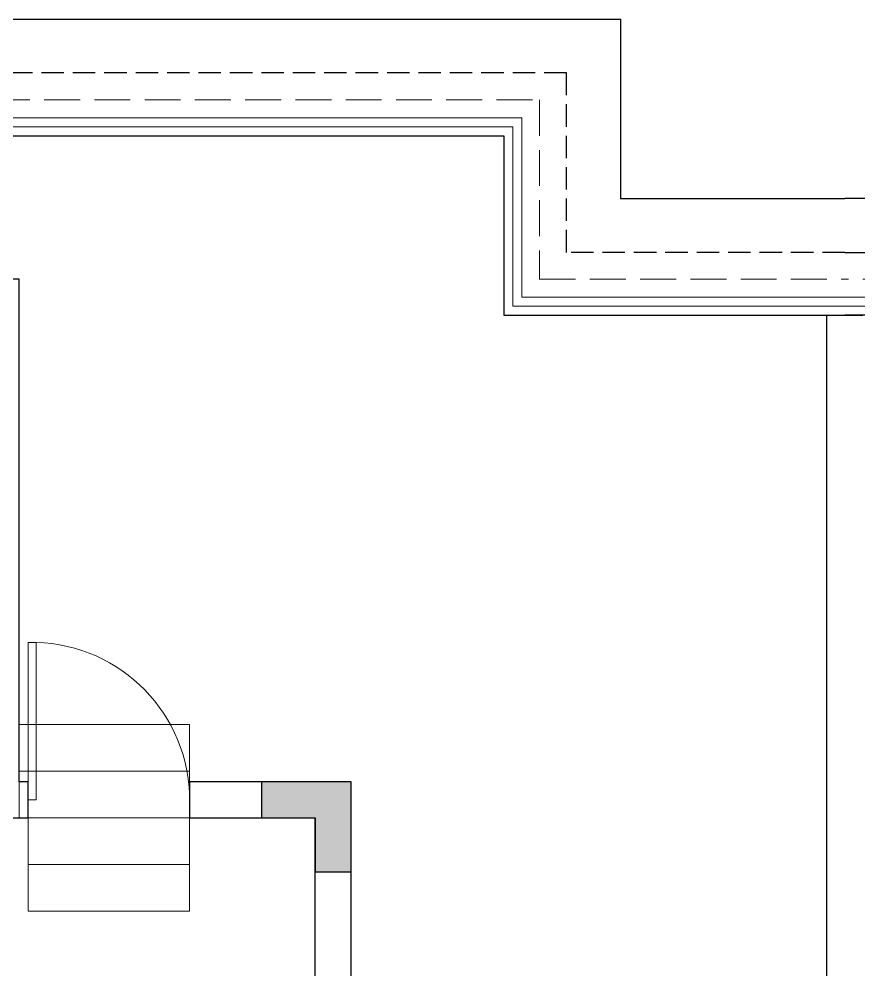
# Model space of a CAD drawing. Extents: x 3753737 to 4713801, y -857380 to 24339.
# Drawn here: x 4061313 to 4065992, y -791883 to -786586 of the extents above; entities that cross this region are included whole.
import ezdxf

# ---------------------------------------------------------------- set-up
doc = ezdxf.new("R2010")
doc.units = 0
doc.header["$LTSCALE"] = 1000
doc.header["$MEASUREMENT"] = 0
doc.linetypes.add('#P_--_20B1_001_t3$0$DASH', pattern=[0.35, 0.25, -0.1])
doc.linetypes.add('DASH', pattern=[0.35, 0.25, -0.1])
doc.layers.get('0').update_dxf_attribs({"linetype": 'CONTINUOUS'})
for name, color, linetype in [('!!电气', 1, 'CONTINUOUS'), ('COLU', 7, 'CONTINUOUS'), ('ROOF', 183, 'CONTINUOUS'), ('S-砼墙填充', 251, 'CONTINUOUS'), ('WALL', 252, 'CONTINUOUS'), ('看线', 185, 'CONTINUOUS')]:
    doc.layers.add(name, color=color, linetype=linetype)
for name, color, linetype, lineweight in [('STAIR', 252, 'CONTINUOUS', 20), ('WINDOW', 146, 'CONTINUOUS', 20), ('平面-栏杆', 56, 'CONTINUOUS', 15), ('平面-看线', 252, 'CONTINUOUS', 15)]:
    doc.layers.add(name, color=color, linetype=linetype, lineweight=lineweight)

# ---------------------------------------------------------------- blocks, each defined once
blk = doc.blocks.new('GDGDGRD')
at = {"layer": 'S-砼墙填充'}
h = blk.add_hatch(color=252, dxfattribs=at)
h.dxf.hatch_style = 1
h.paths.add_polyline_path([(442366.5562441116, 293015.363991781), (442366.5562441116, 292815.363991781), (442666.5562441116, 292815.363991781), (442666.5562429251, 292515.36404931), (442866.5562429251, 292515.36404931), (442866.5562441116, 293015.363991781)])
at = {"layer": 'COLU', "color": 252}
blk.add_lwpolyline([(442366.5562441116, 293015.363991781), (442366.5562441116, 292815.363991781), (442666.5562441116, 292815.363991781), (442666.5562429251, 292515.36404931), (442866.5562429251, 292515.36404931), (442866.5562441116, 293015.363991781)], close=True, dxfattribs=at)
blk = doc.blocks.new('$DorLib2D$00000001')
for p, q in [((0.45, 0.9750000000000001), (0.5000000000000002, 0.9750000000000001)), ((0.45, 0), (0.45, 0.9750000000000001)), ((0.5, 0), (0.5, 0.9750000000000001)), ((0.5, 0), (0.45, 0))]:
    blk.add_line(p, q)
at = {"lineweight": 13}
blk.add_arc((0.475, 0), 0.975, 91.4692835813538, 180, dxfattribs=at)
blk = doc.blocks.new('A$C100F5A36')
at = {"layer": 'ROOF', "color": 252, "ltscale": 0.8}
for points in [[(28702.46590146422, -8232.399925138801), (35552.46589796478, -8232.399925307138), (35552.46589804674, -9232.399951153784), (36802.46591667365, -9232.400023083203)], [(44902.4658800941, -8232.399925138801), (38052.46588359354, -8232.399925307138), (38052.46588351158, -9232.399951153784), (36802.46586488467, -9232.400023083203)], [(28702.46590144839, -8882.399925138801), (34902.46589801786, -8882.399925291073), (34902.46589809982, -9882.399913750356), (36802.46589077916, -9882.40001732891)], [(44902.46588010993, -8882.399925138801), (38702.46588354046, -8882.399925291073), (38702.4658834585, -9882.399913750356), (36802.46589077916, -9882.40001732891)]]:
    blk.add_lwpolyline(points, dxfattribs=at)
at = {"layer": 'STAIR', "color": 252}
blk.add_line((33152.46589203551, -12682.39992387558), (32252.46589227114, -12682.3999247771), dxfattribs=at)
for points in [[(32202.46589170396, -12422.39992473717), (32202.46589152375, -12162.39992473717), (33152.46588950697, -12162.39992383891), (33152.46589331282, -12422.39992383891)], [(32202.4658905142, -12682.39992471831), (32202.46589033399, -12422.39992471831), (33152.46588968672, -12422.39992383891), (33152.4658934921, -12682.39992405754)], [(32252.46589185204, -12682.39992481214), (32252.46589202993, -12942.39992481214), (33152.48834962538, -12942.39992399444), (33152.48835307267, -12682.39992399444)], [(32252.46589202993, -12942.39992481214), (32252.46589220827, -13202.39992481214), (33152.48834983539, -13202.39992399444), (33152.48835328314, -12942.39992399444)]]:
    blk.add_lwpolyline(points, dxfattribs=at)
at = {"layer": 'WALL', "color": 252}
for p, q in [((32202.4659010057, -9682.399925423946), (31652.46590559545, -9682.399925406431)), ((32202.46590093585, -12482.39992481882), (32202.4659010057, -9682.399925423946)), ((36702.46589286532, -17582.3999104921), (36702.46605348354, -9882.400013157028)), ((36702.46605348354, -9882.400013157028), (36902.46605348354, -9882.400017328931)), ((32252.46589187782, -12482.39992482193), (32202.46590093585, -12482.39992481882)), ((32252.46589186536, -12682.39992482193), (32252.46589187782, -12482.39992482193)), ((34052.47731197572, -12482.39992493407), (33152.46589187782, -12482.399924878)), ((33152.46589187782, -12482.399924878), (33152.46589186536, -12682.39992487799)), ((34052.47731187421, -16982.3999175604), (34052.47731197572, -12482.39992493407)), ((32102.46590092807, -12682.39992481261), (32252.46589186536, -12682.39992482193)), ((33152.46589186536, -12682.39992487799), (33852.47731197122, -12682.39992492162)), ((33852.47731187422, -16982.39991756447), (33852.47731197122, -12682.39992492162))]:
    blk.add_line(p, q, dxfattribs=at)
at = {"layer": '平面-栏杆', "color": 252}
for points in [[(28702.46590145072, -8782.399925138801), (35002.46589800948, -8782.399925293634), (35002.4658980919, -9782.399919504765), (36802.46589077916, -9782.40001732891)], [(44902.4658801076, -8782.399925138801), (38602.46588354884, -8782.399925293634), (38602.46588346642, -9782.399919504765), (36802.46589077916, -9782.40001732891)], [(28702.46590144979, -8832.399925138801), (34952.46589801367, -8832.399925292353), (34952.4658980961, -9832.399916627677), (36802.46589077916, -9832.40001732891)], [(44902.46588010853, -8832.399925138801), (38652.46588354465, -8832.399925292353), (38652.46588346222, -9832.399916627677), (36802.46589077916, -9832.40001732891)]]:
    blk.add_lwpolyline(points, dxfattribs=at)
at = {"layer": '平面-看线', "color": 252, "linetype": 'DASH', "ltscale": 0.8}
for points in [[(28702.46590145305, -8682.399925138801), (35102.46589800157, -8682.399925295962), (35102.46589808352, -9682.399925259175), (36802.46589077916, -9682.400023083203)], [(44902.46588010527, -8682.399925138801), (38502.46588355675, -8682.399925295962), (38502.4658834748, -9682.399925259175), (36802.46589077916, -9682.400023083203)]]:
    blk.add_lwpolyline(points, dxfattribs=at)
at = {"layer": '看线', "color": 252, "linetype": '#P_--_20B1_001_t3$0$DASH', "ltscale": 0.5}
for points in [[(36802.46589077916, -9532.39698195213), (35252.46590312338, -9532.377773856046), (35252.46590305865, -8532.399925299454), (28702.46544656344, -8532.399925158592)], [(36802.46589077916, -9532.39698195213), (38352.46587843494, -9532.377773856046), (38352.46587849967, -8532.399925299454), (44902.46633499488, -8532.399925158592)]]:
    blk.add_lwpolyline(points, dxfattribs=at)
at = {"color": 252}
blk.add_blockref('GDGDGRD', (-408814.112811693, -305497.7630110036), dxfattribs=at)
at = {"layer": 'WINDOW', "color": 252, "xscale": 900, "yscale": -900, "zscale": 900, "rotation": 179.9999999964306}
blk.add_blockref('$DorLib2D$00000001', (32702.4658918716, -12582.39992484998), dxfattribs=at)

msp = doc.modelspace()

# ---------------------------------------------------------------- block references
at = {"layer": '!!电气'}
msp.add_blockref('A$C100F5A36', (4029110.978776063, -778353.575115452), dxfattribs=at)

doc.saveas('drawing.dxf')
